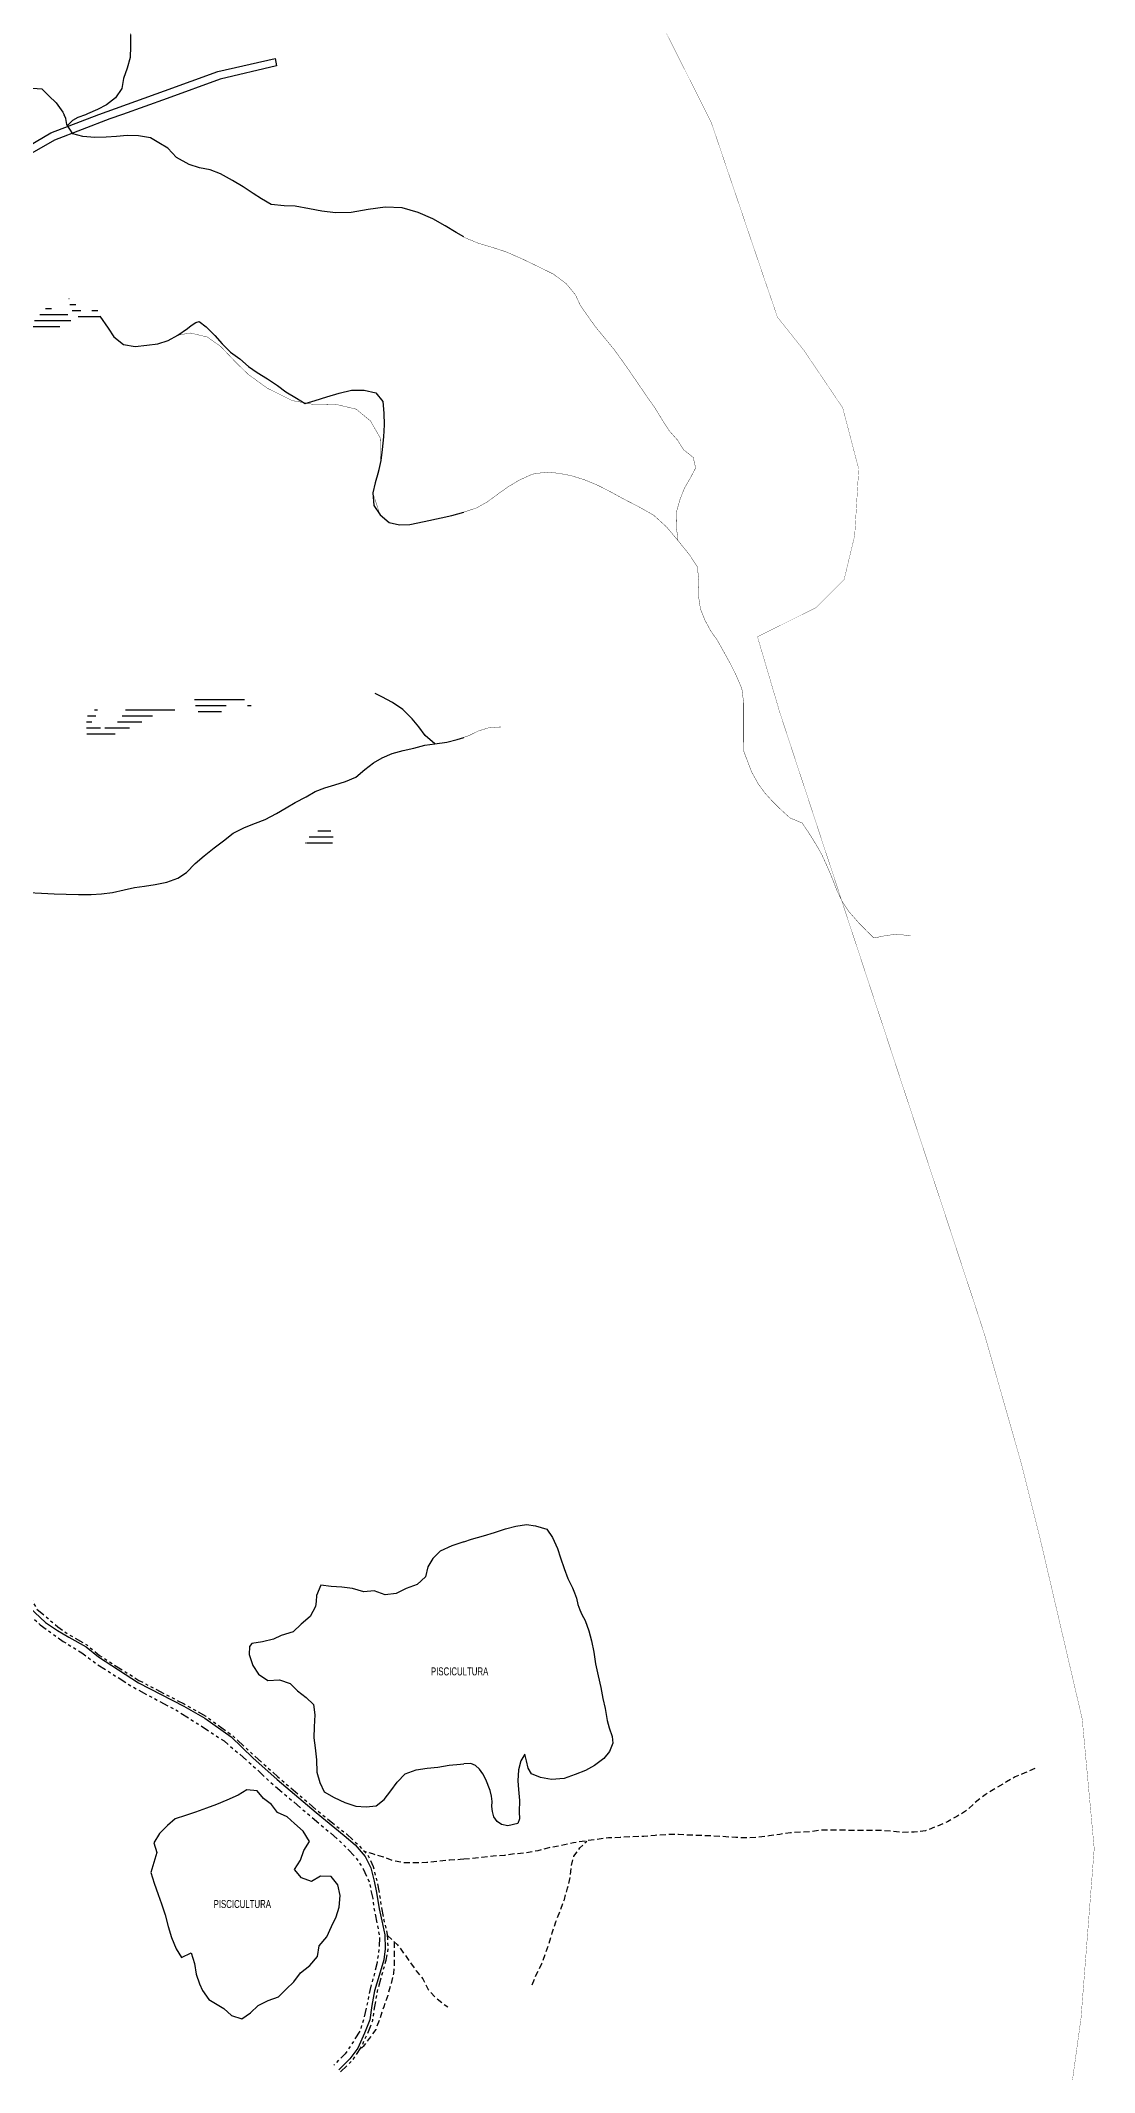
# Model space of a CAD drawing. Extents: x 211015 to 214226, y 4840231 to 4844926.
# Drawn here: x 213699 to 214226, y 4842880 to 4843896 of the extents above; entities that cross this region are included whole.
import ezdxf

# ---------------------------------------------------------------- set-up
doc = ezdxf.new("R2010")
doc.units = 0
doc.header["$LTSCALE"] = 1.5
doc.header["$MEASUREMENT"] = 0
for name, pattern in [('TRACO_13', [8, 5, -1, 1, -1]), ('TRACO_15', [3, 2, -1]), ('TRACO_25', [8, 3, -1, 1, -1, 1, -1])]:
    doc.linetypes.add(name, pattern=pattern)
for name, color, linetype in [('HD-AREA-SUJ-INUND', 170, 'CONTINUOUS'), ('HD-CURSO-INTER', 170, 'CONTINUOUS'), ('HD-TANQUE-PC', 170, 'CONTINUOUS'), ('LM-LIMITE-MUNICIPAL', 7, 'CONTINUOUS'), ('SV-CAMINHO-TRILHA', 20, 'CONTINUOUS'), ('SV-EIXO-ROD-ESTR', 7, 'CONTINUOUS'), ('SV-EST-M-N-PAV', 20, 'CONTINUOUS')]:
    doc.layers.add(name, color=color, linetype=linetype)
doc.styles.add('ARIAL', font='ARIAL.TTF')
doc.linetypes.add('Limite', pattern='A,20,-3,[130,ltypeshp.shx,S=6.35,R=0,X=0,Y=0],-3,20', length=46)

# ---------------------------------------------------------------- blocks, each defined once
blk = doc.blocks.new('*X10')
at = {"layer": 'HD-AREA-SUJ-INUND', "color": 0}
for p, q in [((213722.153733, 4843555.341678), (213724.877312, 4843555.341706)), ((213722.167422, 4843552.341645), (213729.144639, 4843552.341715)), ((213722.69043, 4843558.341717), (213726.802878, 4843558.341758)), ((213726.215234, 4843561.341785), (213727.695705, 4843561.3418)), ((213731.392244, 4843552.341738), (213743.57787, 4843552.34186)), ((213737.695548, 4843555.341834), (213749.814718, 4843555.341955)), ((213740.048087, 4843558.34189), (213755.089172, 4843558.342041)), ((213741.635774, 4843561.341939), (213766.379864, 4843561.342187)), ((213722.37043, 4843549.341614), (213736.499565, 4843549.341756))]:
    blk.add_line(p, q, dxfattribs=at)
blk = doc.blocks.new('*X12')
at = {"layer": 'HD-AREA-SUJ-INUND', "color": 0}
for p, q in [((213776.223957, 4843566.607822), (213801.067313, 4843566.60807)), ((213776.711327, 4843563.607794), (213791.95752, 4843563.607946)), ((213802.576028, 4843563.608052), (213804.385087, 4843563.60807)), ((213777.927258, 4843560.607773), (213789.702255, 4843560.607891))]:
    blk.add_line(p, q, dxfattribs=at)
blk = doc.blocks.new('*X15')
at = {"layer": 'HD-AREA-SUJ-INUND', "color": 0}
for p, q in [((213696.199728, 4843756.014812), (213714.335422, 4843756.014993)), ((213698.826979, 4843759.014871), (213712.808376, 4843759.015011)), ((213701.719278, 4843762.014933), (213704.601615, 4843762.014962)), ((213693.713559, 4843753.014754), (213708.82235, 4843753.014905))]:
    blk.add_line(p, q, dxfattribs=at)
blk = doc.blocks.new('*X14')
at = {"layer": 'HD-AREA-SUJ-INUND', "color": 0}
for p, q in [((213713.292015, 4843767.067814), (213713.546673, 4843767.067816)), ((213713.816747, 4843764.067786), (213716.819135, 4843764.067816)), ((213715.021982, 4843761.067765), (213719.327189, 4843761.067808)), ((213718.043761, 4843758.067762), (213718.265777, 4843758.067764)), ((213718.346758, 4843758.067765), (213728.745761, 4843758.067869)), ((213724.76382, 4843761.067862), (213727.859645, 4843761.067893))]:
    blk.add_line(p, q, dxfattribs=at)
blk = doc.blocks.new('*X13')
at = {"layer": 'HD-AREA-SUJ-INUND', "color": 0}
for p, q in [((213837.793617, 4843500.814169), (213844.292341, 4843500.814234)), ((213831.679295, 4843494.814042), (213832.094002, 4843494.814046)), ((213832.517063, 4843494.81405), (213845.049235, 4843494.814175)), ((213833.44797, 4843497.814092), (213845.477233, 4843497.814213))]:
    blk.add_line(p, q, dxfattribs=at)
blk = doc.blocks.new('*X98')
at = {"layer": 'HD-AREA-SUJ-INUND', "const_width": 0.13}
for points in [[(213726.214933, 4843561.341653), (213727.695666, 4843561.341668)], [(213741.635704, 4843561.341807), (213761.635704, 4843561.343617)], [(213761.635704, 4843561.343617), (213766.379597, 4843561.342055)]]:
    blk.add_lwpolyline(points, dxfattribs=at)

msp = doc.modelspace()

# ---------------------------------------------------------------- linework, layer by layer
at = {"layer": 'HD-CURSO-INTER', "linetype": 'TRACO_13', "const_width": 0.18, "flags": 128}
for points in [[(213704.1, 4844073.3), (213704.3, 4844067.5), (213704.4, 4844062.4), (213704.8, 4844056.6), (213711.7, 4844050.8), (213713.2, 4844046.2), (213715.1, 4844042), (213717.4, 4844038.6), (213719.7, 4844031.3), (213719.7, 4844026.4), (213720.1, 4844017.9), (213720.5, 4844012.6), (213719.3, 4844004.5), (213719.9, 4843999.1), (213720.1, 4843993.4), (213722.5, 4843990.3), (213724.6, 4843984.9), (213727.3, 4843980.3), (213731, 4843976.2), (213734.7, 4843972.6), (213738.3, 4843968.6), (213742.6, 4843965.8), (213747, 4843963.3), (213749.7, 4843958.9), (213750.7, 4843954), (213750.1, 4843948.1), (213748.4, 4843942.7), (213746.5, 4843937.2), (213744.7, 4843931.5), (213744.2, 4843925.4), (213744.1, 4843919.9), (213744.2, 4843914.5), (213744.7, 4843909.1), (213744.3, 4843904.1), (213744.1, 4843899), (213744.1, 4843893), (213744, 4843887.5), (213742.5, 4843882.2), (213740.7, 4843877), (213739.8, 4843872.1), (213736.7, 4843867.3), (213732.2, 4843863.8), (213727.7, 4843861.6), (213722.7, 4843859.3), (213721.7, 4843858.9)], [(213491.2, 4843914.7), (213495, 4843919), (213498.5, 4843922.6), (213502.8, 4843925.2), (213508.4, 4843928.1), (213512.6, 4843930), (213517.6, 4843932.7), (213522.2, 4843937.1), (213526.9, 4843939.6), (213532.1, 4843943), (213536.5, 4843946.5), (213542, 4843948), (213547.8, 4843949.3), (213551.8, 4843948.9), (213556.8, 4843947.8), (213562.4, 4843947.8), (213567.9, 4843948.5), (213573.7, 4843948.6), (213579.4, 4843949.1), (213584.6, 4843949.3), (213589.9, 4843949.2), (213594.9, 4843947.1), (213599.1, 4843943.2), (213602.4, 4843939.3), (213605.9, 4843935.5), (213609.2, 4843931.5), (213612, 4843926.8), (213615.3, 4843920.9), (213618.3, 4843915.8), (213623.1, 4843913), (213627.2, 4843911.8), (213630.1, 4843908.9), (213632.6, 4843905.7), (213635.2, 4843901.9), (213636.6, 4843897.6), (213637.5, 4843893.1), (213638.3, 4843889.2), (213639.6, 4843883.7), (213642.5, 4843881.2), (213645.9, 4843878.4), (213650, 4843875.9), (213654, 4843874.9), (213658.9, 4843874.3), (213664.7, 4843874), (213671.5, 4843873.8), (213699.9, 4843871.9), (213703.4, 4843868.3), (213707, 4843864.8), (213710.4, 4843860.2), (213711, 4843858.8)], [(213910.7, 4843797.8), (213906.9, 4843800), (213901.5, 4843803.4), (213895.3, 4843806.9), (213888, 4843810.1), (213879.9, 4843812.3), (213871.4, 4843812.7), (213863, 4843811.5), (213854.5, 4843810.1), (213846.6, 4843809.8), (213839.8, 4843810.7), (213833.6, 4843811.9), (213826.5, 4843813.2), (213821, 4843813.3), (213814.5, 4843814), (213809.7, 4843816.8), (213805.5, 4843819.5), (213800.5, 4843822.8), (213795.1, 4843826.1), (213789.2, 4843829.3), (213784, 4843831.4), (213778.6, 4843832.3), (213773.4, 4843834.1), (213767.2, 4843837.5), (213762.9, 4843842.2), (213758.4, 4843844.9), (213754.2, 4843847.3), (213748.2, 4843848.4), (213742.5, 4843848.5), (213737.1, 4843848.1), (213732, 4843847.7), (213726.3, 4843847.6), (213720.4, 4843848.1), (213715.3, 4843849.4), (213712.4, 4843854.1), (213711.8, 4843857), (213711, 4843858.8)], [(213721.7, 4843858.9), (213717.9, 4843857.6), (213715.2, 4843856), (213712.6, 4843853.5)], [(214017.8, 4843646), (214017, 4843652.5), (214016.9, 4843659.9), (214018.8, 4843666.6), (214021.1, 4843672.4), (214023.9, 4843677.2), (214026.6, 4843682.3), (214025.4, 4843687.6), (214020.6, 4843691.4), (214017.5, 4843696.3), (214013.4, 4843700.9), (214010, 4843706.2), (214006.1, 4843712.6), (214001.6, 4843718.9), (213996.7, 4843726.2), (213991.5, 4843733.7), (213985.9, 4843741.5), (213980.7, 4843747.8), (213976.6, 4843752.8), (213972.3, 4843758.8), (213968.9, 4843763.8), (213966.5, 4843768.9), (213961.9, 4843774.5), (213955.4, 4843779.3), (213948.1, 4843782.9), (213939.8, 4843786.9), (213931.5, 4843790.5), (213924, 4843792.9), (213918, 4843794.7), (213911.6, 4843797.3), (213910.7, 4843797.8)], [(213728.8, 4843758.2), (213733, 4843752.2), (213735.9, 4843747.8), (213740.6, 4843744.1), (213746.5, 4843743.1), (213752.3, 4843743.7), (213757.8, 4843744.4), (213763, 4843746.1), (213767.8, 4843748.7), (213774.1, 4843749.8), (213782.5, 4843747.8), (213789.2, 4843743.1), (213796.9, 4843735), (213803, 4843729.1), (213812.5, 4843722.2), (213825, 4843716), (213836, 4843714), (213846.5, 4843714.2), (213857, 4843711.7), (213864.1, 4843705.8), (213869, 4843697.3), (213869.2, 4843686), (213866.4, 4843674.9), (213865.3, 4843669.8), (213868.9, 4843658.8), (213873.4, 4843655), (213878.6, 4843653.9), (213883.8, 4843654), (213890.9, 4843655.5), (213899.4, 4843657.3), (213904.8, 4843658.6), (213910.7, 4843660.2)], [(213910.7, 4843660.2), (213910.9, 4843660.3), (213917, 4843662.3), (213922.4, 4843665.3), (213927.7, 4843669.2), (213933.2, 4843673.1), (213938.8, 4843676.4), (213945, 4843679.2), (213951.6, 4843680.2), (213957.9, 4843679.7), (213964.3, 4843678.5), (213971.1, 4843676.4), (213978, 4843673.5), (213984.6, 4843670.1), (213991.2, 4843666.5), (213998.2, 4843662.9), (214005.6, 4843658.7), (214012.1, 4843652.8), (214017.8, 4843646), (214023.6, 4843638.8), (214027.5, 4843632.8), (214028.2, 4843625.7), (214028, 4843618.5), (214029, 4843611.8), (214031.2, 4843606.3), (214034.1, 4843600.9), (214037.4, 4843596.2), (214040.6, 4843590.5), (214043.8, 4843584.7), (214046.7, 4843579), (214049.7, 4843571.9), (214050.6, 4843564.9), (214050.6, 4843558.2), (214050.6, 4843551.1), (214050.6, 4843545.7), (214050.7, 4843540.6), (214052.8, 4843535), (214054.6, 4843530.3), (214057.9, 4843524.3), (214061.2, 4843519.8), (214065.1, 4843515.5), (214069.5, 4843511.2), (214073.8, 4843507.3), (214079.8, 4843504.8), (214082.7, 4843500.6), (214086.7, 4843494.2), (214089.6, 4843489.1), (214092.4, 4843483), (214095, 4843476.8), (214097.2, 4843471.1), (214099.9, 4843465.5), (214103.3, 4843460.4), (214108, 4843455), (214112.1, 4843450.8), (214115.7, 4843447.3), (214122.1, 4843448.6), (214127.7, 4843449.2), (214134.1, 4843448.3)]]:
    msp.add_lwpolyline(points, dxfattribs=at)
at = {"layer": 'HD-CURSO-INTER', "flags": 128}
for points in [[(213636.6, 4843897.6), (213637.5, 4843893.1), (213638.3, 4843889.2), (213639.6, 4843883.7), (213642.5, 4843881.2), (213645.9, 4843878.4), (213650, 4843875.9), (213654, 4843874.9), (213658.9, 4843874.3), (213664.7, 4843874), (213671.5, 4843873.8), (213699.9, 4843871.9), (213703.4, 4843868.3), (213707, 4843864.8), (213710.4, 4843860.2), (213711, 4843858.8)], [(213744.1, 4843899), (213744.1, 4843893), (213744, 4843887.5), (213742.5, 4843882.2), (213740.7, 4843877), (213739.8, 4843872.1), (213736.7, 4843867.3), (213732.2, 4843863.8), (213727.7, 4843861.6), (213722.7, 4843859.3), (213721.7, 4843858.9)], [(213910.7, 4843797.8), (213906.9, 4843800), (213901.5, 4843803.4), (213895.3, 4843806.9), (213888, 4843810.1), (213879.9, 4843812.3), (213871.4, 4843812.7), (213863, 4843811.5), (213854.5, 4843810.1), (213846.6, 4843809.8), (213839.8, 4843810.7), (213833.6, 4843811.9), (213826.5, 4843813.2), (213821, 4843813.3), (213814.5, 4843814), (213809.7, 4843816.8), (213805.5, 4843819.5), (213800.5, 4843822.8), (213795.1, 4843826.1), (213789.2, 4843829.3), (213784, 4843831.4), (213778.6, 4843832.3), (213773.4, 4843834.1), (213767.2, 4843837.5), (213762.9, 4843842.2), (213758.4, 4843844.9), (213754.2, 4843847.3), (213748.2, 4843848.4), (213742.5, 4843848.5), (213737.1, 4843848.1), (213732, 4843847.7), (213726.3, 4843847.6), (213720.4, 4843848.1), (213715.3, 4843849.4), (213712.4, 4843854.1), (213711.8, 4843857), (213711, 4843858.8)], [(213721.7, 4843858.9), (213717.9, 4843857.6), (213715.2, 4843856), (213712.6, 4843853.5)], [(213728.8, 4843758.2), (213733, 4843752.2), (213735.9, 4843747.8), (213740.6, 4843744.1), (213746.5, 4843743.1), (213752.3, 4843743.7), (213757.8, 4843744.4), (213763, 4843746.1), (213767.8, 4843748.7), (213772.6, 4843752.1), (213774.4, 4843753.5), (213776.8, 4843755), (213778.5, 4843755.5), (213782, 4843752.9), (213786.3, 4843748.5), (213789.9, 4843744.4), (213794.1, 4843740.2), (213798.8, 4843736.8), (213803.2, 4843733), (213807.4, 4843730), (213812.7, 4843726.8), (213817.7, 4843723.5), (213821.8, 4843720.3), (213827.1, 4843717.2), (213831.5, 4843714.6), (213836.5, 4843716), (213842.2, 4843717.9), (213848.4, 4843719.7), (213854.6, 4843721.2), (213860.9, 4843721.2), (213866.8, 4843719.9), (213870.3, 4843715.6), (213870.8, 4843709.7), (213870.9, 4843703.8), (213870.6, 4843697.8), (213870, 4843691.6), (213869.2, 4843686), (213868, 4843680.1), (213866.4, 4843674.9), (213865.3, 4843669.8), (213865.8, 4843663.5), (213868.9, 4843658.8), (213873.4, 4843655), (213878.6, 4843653.9), (213883.8, 4843654), (213890.9, 4843655.5), (213899.4, 4843657.3), (213904.8, 4843658.6), (213910.7, 4843660.2)]]:
    msp.add_lwpolyline(points, dxfattribs=at)
at = {"layer": 'HD-TANQUE-PC', "linetype": 'Continuous', "flags": 128}
for points in [[(213910.7, 4843145.3), (213909.2, 4843144.8), (213904.7, 4843143.3), (213898.9, 4843140.7), (213895.2, 4843137.1), (213892.7, 4843132.8), (213891.6, 4843127.8), (213887.5, 4843124), (213881.9, 4843122), (213877, 4843119.5), (213871.5, 4843118.9), (213866, 4843120.9), (213860.8, 4843120.3), (213855.1, 4843122.1), (213849.7, 4843122.7), (213844.4, 4843123), (213839.3, 4843123.7), (213837.1, 4843118.6), (213836.9, 4843115.6), (213836.7, 4843113), (213833.9, 4843108.1), (213829.5, 4843104.2), (213825.4, 4843100.3), (213819.4, 4843098.6), (213815.7, 4843096.7), (213810.1, 4843095.3), (213804.8, 4843094.5), (213803.6, 4843093.1), (213803.5, 4843089), (213805.3, 4843083.5), (213808.2, 4843079.2), (213812.8, 4843076.1), (213818.7, 4843076.4), (213823.9, 4843074.6), (213827.7, 4843070.9), (213832, 4843067.5), (213835.7, 4843064), (213836.3, 4843058.9), (213836, 4843052.8), (213835.8, 4843047.3), (213836.4, 4843042.3), (213837.1, 4843036.4), (213837.3, 4843030.2), (213838.8, 4843025), (213841, 4843020.4), (213846, 4843017.5), (213851.3, 4843015), (213856.8, 4843013.2), (213861.9, 4843012.8), (213866.9, 4843013.4), (213871, 4843016.6), (213874.3, 4843020.8), (213877.4, 4843025.2), (213881.5, 4843029.4), (213886.9, 4843031.3), (213892.4, 4843032.2), (213897.8, 4843032.7), (213903.5, 4843033.7), (213909.1, 4843034.2), (213910.7, 4843034.3)], [(213910.7, 4843145.3), (213914.6, 4843146.7), (213920.5, 4843148.3), (213926.1, 4843150.1), (213931.6, 4843151.8), (213936.8, 4843153.2), (213942, 4843154), (213946.6, 4843153.4), (213952.2, 4843151.7), (213955.1, 4843147.5), (213957.5, 4843142.1), (213959.1, 4843137.4), (213960.9, 4843132.1), (213962.8, 4843127), (213965, 4843122.4), (213966.1, 4843119.9), (213967.1, 4843117.2), (213967.8, 4843114.1), (213968.7, 4843111.4), (213969.8, 4843109), (213971.4, 4843106.1), (213973.3, 4843100.9), (213974.5, 4843095.9), (213975.7, 4843090.2), (213976.6, 4843084.3), (213977.9, 4843078.3), (213979.2, 4843072.5), (213980.3, 4843067), (213981.4, 4843062), (213982.4, 4843056), (213983.4, 4843052.3), (213984.9, 4843048.1), (213985.3, 4843044.7), (213983.6, 4843040.6), (213980.7, 4843037), (213976, 4843033.6), (213971.6, 4843031.1), (213966.4, 4843029.1), (213960.9, 4843027.1), (213954.6, 4843026.6), (213949.1, 4843027.6), (213944.6, 4843029.4), (213942.9, 4843032.2), (213942.1, 4843035.8), (213941.3, 4843039.2), (213939.3, 4843035.8), (213938.1, 4843031.4), (213937.7, 4843025.9), (213938.1, 4843021.6), (213938.6, 4843016.1), (213938.4, 4843010.4), (213938.6, 4843006.9), (213937.8, 4843004.6), (213932.8, 4843003.4), (213929.6, 4843004), (213927.4, 4843005.6), (213925.8, 4843007.8), (213925, 4843010.6), (213924.8, 4843013.1), (213924.9, 4843015.6), (213924.5, 4843018.2), (213923.9, 4843021), (213921.8, 4843026.6), (213920.2, 4843029.4), (213918.6, 4843031.7), (213916.5, 4843033.5), (213914.2, 4843034.6), (213910.7, 4843034.3)]]:
    msp.add_lwpolyline(points, dxfattribs=at)
msp.add_lwpolyline([(213783.3, 4842916.6), (213786.6, 4842914.6), (213790.8, 4842912), (213794.7, 4842908.6), (213799.8, 4842906.8), (213804.1, 4842909.8), (213808, 4842913.5), (213812.9, 4842916), (213818.2, 4842917.8), (213821.9, 4842921.7), (213825.8, 4842925.3), (213829.1, 4842929.8), (213833.8, 4842933.6), (213837.7, 4842938), (213838.5, 4842943.4), (213842.2, 4842947.9), (213844.6, 4842953), (213846.9, 4842957.9), (213848.5, 4842962.7), (213848.9, 4842968.5), (213847.8, 4842973.8), (213844.5, 4842978), (213839.1, 4842978.2), (213834.6, 4842975.6), (213829.6, 4842977.3), (213826.2, 4842981.5), (213829.2, 4842986.2), (213830.8, 4842991), (213833.7, 4842995.5), (213830.4, 4843000.7), (213826.2, 4843004.5), (213822.5, 4843007.9), (213817.7, 4843010.1), (213814.7, 4843014.1), (213810.6, 4843017.1), (213807.4, 4843020.9), (213802.3, 4843021.3), (213797.9, 4843018.7), (213792.3, 4843016.2), (213787.2, 4843014), (213782.1, 4843012.2), (213776.6, 4843010.2), (213771.7, 4843008.5), (213766.5, 4843006.9), (213762.6, 4843003.5), (213758.6, 4842999.6), (213755.9, 4842994.9), (213757.3, 4842990.1), (213755.8, 4842985.1), (213754.3, 4842980), (213756, 4842974.7), (213758, 4842969.1), (213759.7, 4842964.4), (213761.5, 4842958.9), (213763, 4842953), (213764.6, 4842947.5), (213766.9, 4842941.8), (213769.6, 4842937.6), (213774.5, 4842939.8), (213776.2, 4842934.5), (213776.9, 4842929.2), (213778.6, 4842924.4), (213780.2, 4842921.1)], close=True, dxfattribs=at)
at = {"layer": 'LM-LIMITE-MUNICIPAL', "linetype": 'Limite', "ltscale": 0.1, "const_width": 0.13, "flags": 128}
msp.add_lwpolyline([(213872.7, 4844773.1), (213783.8, 4844716.6), (213768.8, 4844706.6), (213678.4, 4844650.8), (213640.7, 4844627.2), (213550.9, 4844570.6), (213789.3, 4844724.2), (213872.7, 4844773.1), (213897.8, 4844788.7), (213909.4, 4844796.4), (213910.7, 4844797.3), (213926, 4844806.8), (213939.6, 4844815), (213973.1, 4844836.4), (213992.8, 4844849), (214025.7, 4844870.1), (214036.5, 4844864.2), (214038.1, 4844843.8), (214045.1, 4844776), (214050.2, 4844738.2), (214052.8, 4844703.5), (214056.9, 4844671.9), (214060.3, 4844651.7), (214064.3, 4844607.6), (214069.5, 4844560.9), (214074.7, 4844504.5), (214079.2, 4844468.9), (214089.5, 4844410.6), (213980.8, 4844359.3), (213962.3, 4844280.5), (213954.4, 4844179.3), (213960.3, 4844064.7), (213990.1, 4843943.1), (214030.8, 4843862.3), (214034.4, 4843855.1), (214060.2, 4843779), (214067.5, 4843757.7), (214080.8, 4843741), (214100.1, 4843712.4), (214108.1, 4843681.8), (214106.1, 4843648.5), (214100.8, 4843626.5), (214086.8, 4843612.5), (214057.5, 4843597.9), (214068.8, 4843559.6), (214136.9, 4843352.6), (214165.5, 4843265.9), (214171, 4843249), (214189.4, 4843184.4), (214198.9, 4843146.4), (214219.8, 4843056.8), (214225.8, 4842992), (214219.2, 4842907.2), (214207.3, 4842820.8), (214188.9, 4842717.2), (214170.6, 4842661.6), (214144.2, 4842622.8), (214109.7, 4842590.9), (214054.3, 4842552.2), (213998, 4842512.9), (213962.8, 4842483.6), (213987.6, 4842421.2), (214002.9, 4842384.4), (213990.1, 4842385.1), (213957.9, 4842386.8), (213941.1, 4842380.7), (213929.2, 4842371), (213926.7, 4842356.6), (213930.8, 4842341.4), (213934.9, 4842330.4), (213937, 4842316), (213949.7, 4842306.5), (213961.2, 4842295.8), (213966.6, 4842280.6), (213967.8, 4842260.5), (213964.9, 4842243.2), (213957.1, 4842233.2), (213948.9, 4842226.6), (213937.8, 4842220.8), (213927.9, 4842219.2), (213922.2, 4842215.1), (213910.3, 4842200.8), (213882.1, 4842162.6), (213867.7, 4842149.6), (213855, 4842133.9), (213844.7, 4842123.7), (213830.8, 4842115.5), (213816.8, 4842112.6), (213808.2, 4842115), (213803.2, 4842121.2), (213802.4, 4842130.7), (213804.9, 4842146.7), (213807.7, 4842157.4), (213801.2, 4842163.5), (213794.8, 4842172.7), (213786.2, 4842180.6), (213773.4, 4842180.6), (213765.3, 4842177.5), (213756.2, 4842172), (213747.1, 4842164.6), (213737.5, 4842160.7), (213721.9, 4842151.5), (213714.1, 4842145.5), (213701.5, 4842132.3), (213689.2, 4842120.8), (213682.6, 4842119.6), (213668, 4842119.1), (213663.3, 4842119), (213656.8, 4842119), (213639.1, 4842119.6), (213623.9, 4842128.2), (213605, 4842140.9), (213587.3, 4842142.2), (213571.3, 4842139.7), (213553.6, 4842129.4), (213537.6, 4842117.5), (213522.8, 4842094.1), (213520.3, 4842080.1), (213522.8, 4842062.9), (213530.6, 4842049.3), (213545.2, 4842030.6), (213552.2, 4842008), (213553.3, 4841996.8), (213550.7, 4841978.7), (213544.8, 4841958.3), (213542.2, 4841949.1), (213536.1, 4841928.7), (213523.8, 4841898.1), (213514.8, 4841884.1), (213502.9, 4841878), (213484.5, 4841877.4), (213467.1, 4841877.1), (213437.9, 4841878), (213401, 4841866.9), (213371.2, 4841844.5), (213359.5, 4841835.9), (213350.2, 4841828), (213333, 4841805.8), (213318.6, 4841779.6), (213299.7, 4841755.7), (213286.7, 4841729.9), (213275, 4841703.5), (213264.1, 4841676.7), (213258.3, 4841662.6), (213255.8, 4841656.5), (213246.3, 4841632.7), (213238.4, 4841606.9), (213232.2, 4841581.2), (213226.3, 4841566.7), (213222.1, 4841556.6), (213216, 4841550), (213209.3, 4841537.6), (213206.9, 4841528.2), (213207.9, 4841517.7), (213205.2, 4841508.5), (213206.2, 4841498.2), (213205.2, 4841481.2), (213205.7, 4841468.7), (213206, 4841452.5), (213206.4, 4841433.2), (213207.2, 4841426), (213209.6, 4841417.5), (213210.1, 4841410.2), (213209.6, 4841401.9), (213208.9, 4841389.3), (213207.4, 4841380.2), (213204, 4841370), (213202.8, 4841357.4), (213201.6, 4841348), (213198.2, 4841339.5), (213194.8, 4841333), (213193.1, 4841326.9), (213192.3, 4841319.4), (213187.2, 4841308.9), (213184.1, 4841299.8), (213177.5, 4841278.7), (213174.1, 4841267.7), (213168.8, 4841251), (213163, 4841236.5), (213153.7, 4841217.1), (213149.6, 4841208.8), (213141.4, 4841193.1), (213130, 4841175.2), (213119.1, 4841154.5), (213108.7, 4841138.6), (213095.1, 4841117), (213089.3, 4841105.9), (213086.1, 4841096.9), (213081.5, 4841087.2), (213071.8, 4841070.9), (213058.4, 4841049.1), (213051.6, 4841036.5), (213046.9, 4841026.5), (213042.4, 4841016.5), (213037.7, 4841008.4), (213029.6, 4840997.3), (213021.1, 4840987.4), (213016.2, 4840980), (213011.7, 4840968.5), (213004.6, 4840952.4), (213002.1, 4840934.2), (213001.1, 4840918.2), (212997.1, 4840902.7), (212991.6, 4840889.4), (212987.7, 4840882.6), (212985.8, 4840877.3), (212985, 4840866.3), (212983.7, 4840853.4), (212980.6, 4840836.9), (212977.4, 4840821), (212973.7, 4840800), (212970.6, 4840782.9), (212969, 4840765.5), (212970.1, 4840755.2), (212969.3, 4840747.6), (212967.2, 4840739.2), (212964.3, 4840728.2), (212965.3, 4840711.6), (212965.6, 4840694.6), (212966.9, 4840676.8), (212964.6, 4840659.8), (212964.3, 4840647.4), (212965.3, 4840635.3), (212966.9, 4840622.2), (212967.4, 4840608.2), (212967.7, 4840597.9), (212969.8, 4840588.5), (212972.2, 4840578.5), (212971.9, 4840566.7), (212971.9, 4840550.8), (212971.9, 4840539), (212969.8, 4840528.7), (212968.2, 4840523.5), (212967.2, 4840518), (212969.3, 4840511.4), (212973.5, 4840505.1), (212975.3, 4840498), (212974.3, 4840486.3), (212971.6, 4840463.7), (212968.2, 4840447.2), (212963.8, 4840426.5), (212960.6, 4840409.9), (212954.1, 4840386.4), (212947.8, 4840370.7), (212939.1, 4840359.4), (212928.1, 4840345.7), (212915.2, 4840333), (212901.3, 4840321.9), (212883.9, 4840310.4), (212870.6, 4840305.7), (212848.9, 4840298), (212832.9, 4840294.6), (212813.2, 4840291), (212794, 4840285.2), (212782.2, 4840282.3), (212765.4, 4840277.8), (212751.2, 4840274.7), (212730.5, 4840271.9), (212713.1, 4840271.3), (212693.9, 4840271.3), (212673.8, 4840270.6), (212658.5, 4840268.6), (212639.5, 4840265.9), (212619.9, 4840264), (212602.1, 4840259.1), (212611.6, 4840295.8), (212617.3, 4840324.6), (212618.5, 4840358.5), (212617.9, 4840387.4), (212612.3, 4840416.9), (212603.5, 4840450.7), (212592.2, 4840484), (212575.9, 4840509.7), (212565.8, 4840531), (212554.5, 4840560.9), (212545.1, 4840592.8), (212534.5, 4840612.9), (212508.7, 4840640.5), (212476.7, 4840665.6), (212445.4, 4840686.3), (212404.3, 4840707.4), (212365.4, 4840719.9), (212335.3, 4840725.6), (212300.7, 4840733.1), (212246.2, 4840751.9), (212193.5, 4840772), (212160.5, 4840786.7), (212131, 4840794.3), (212110.3, 4840804.3), (212089.6, 4840819.4), (212070.2, 4840843.2), (212060, 4840859.6), (212042.5, 4840867.7), (212030.2, 4840872), (212010.3, 4840875), (212000, 4840873.5), (211978.5, 4840871.6), (211966, 4840873.2), (211952.8, 4840878.7), (211941.5, 4840882.7), (211925.3, 4840884.5), (211908.4, 4840887.6), (211892.2, 4840887.9), (211876.4, 4840891.8), (211867.1, 4841049.1), (211808.4, 4842070.7), (211592.2, 4841846), (211512.5, 4841765.1), (211014.7, 4842083.1), (211017.4, 4842085.6), (211024.1, 4842088.8), (211069.3, 4842113.2), (211104.8, 4842131.6), (211135.2, 4842148.2), (211150.4, 4842156), (211169.8, 4842167.6), (211206.7, 4842186.9), (211233, 4842201), (211263.5, 4842217), (211275.8, 4842223.9), (211298.1, 4842237.8), (211306.1, 4842242), (211324.6, 4842252.4), (211343.2, 4842261.1), (211367.7, 4842271.7), (211376.9, 4842273.9), (211389, 4842273.7), (211472.5, 4842271), (211402.6, 4842338.2), (211348, 4842408.9), (211275.5, 4842449.1), (211270.5, 4842464), (211267.6, 4842476.5), (211265.2, 4842486.8), (211260, 4842507.6), (211235.7, 4842647.4), (211230.7, 4842665.1), (211227.6, 4842681.6), (211222, 4842708.6), (211219.4, 4842725.5), (211218.6, 4842731.1), (211213.1, 4842746.5), (211207.2, 4842765.5), (211200.2, 4842795.2), (211199.3, 4842810.9), (211200.2, 4842822.5), (211203.8, 4842839.5), (211204.9, 4842850.7), (211206.1, 4842873.1), (211207.8, 4842907.1), (211210.6, 4842937.2), (211217.2, 4842975.8), (211220.5, 4842998.6), (211224.6, 4843015.2), (211228.3, 4843029.4), (211230, 4843040), (211231.2, 4843062.1), (211233.8, 4843077.1), (211236.9, 4843092.6), (211238.4, 4843098.7), (211241.4, 4843106.1), (211244.4, 4843112.8), (211247.5, 4843129.8), (211252, 4843159.5), (211254.8, 4843177.8), (211265, 4843242.4), (211269.3, 4843259.9), (211275.9, 4843303.7), (211283.8, 4843352.8), (211291.8, 4843398.1), (211295, 4843419.1), (211302.5, 4843463.4), (211306.7, 4843487.8), (211313.2, 4843527), (211321.6, 4843579.9), (211325.3, 4843603.2), (211327.4, 4843614.4), (211334.5, 4843650.4), (211344.8, 4843694.7), (211354, 4843729.8), (211360.9, 4843758.9), (211370.2, 4843783.7), (211377.9, 4843803.1), (211382.6, 4843801.7), (211386.9, 4843800.2), (211393.9, 4843798), (211402.8, 4843794.1), (211412.2, 4843788.4), (211419.8, 4843781.9), (211429.3, 4843771.7), (211437.8, 4843759.2), (211452, 4843740.9), (211467.3, 4843721.2), (211481.3, 4843705.9), (211495.3, 4843690.6), (211510.9, 4843673.8), (211533.2, 4843648.1), (211550.6, 4843631.3), (211561.1, 4843621.2), (211571.6, 4843610.6), (211586.8, 4843595.2), (211592.3, 4843589.7), (211600.2, 4843582), (211614, 4843568.2), (211624.6, 4843556.5), (211648.9, 4843533), (211667.9, 4843518.2), (211682.1, 4843506.8), (211690, 4843498.8), (211699.2, 4843488.5), (211707.6, 4843478.7), (211713.6, 4843472.4), (211717.8, 4843469), (211722.1, 4843464.9), (211726.5, 4843459.2), (211730, 4843453.1), (211731.8, 4843446.6), (211735.3, 4843438.8), (211740.3, 4843429.2), (211749, 4843416.9), (211754.3, 4843411), (211760.2, 4843406.1), (211770.5, 4843398.9), (211780.2, 4843392.6), (211789.7, 4843389.2), (211799.3, 4843386.9), (211813.9, 4843383.7), (211825, 4843382.1), (211834.7, 4843380.2), (211846.4, 4843377.2), (211859.3, 4843373.6), (211879.9, 4843367), (211900.9, 4843357.2), (211911.3, 4843354.5), (211918, 4843352.8), (211921.6, 4843349.5), (211925.5, 4843346.8), (211938.8, 4843342.4), (211948.7, 4843339.9), (211958, 4843339.2), (211962.5, 4843338.2), (211965.7, 4843337), (211974.8, 4843332.5), (211982.7, 4843328.1), (211991.2, 4843322.3), (211997.7, 4843318.7), (212005.6, 4843316.1), (212014.7, 4843315), (212022.9, 4843315.3), (212039.6, 4843314.5), (212055.1, 4843313.6), (212070.1, 4843311.6), (212080.5, 4843309.6), (212090.8, 4843307.6), (212103.9, 4843303.7), (212116.9, 4843300.7), (212132.8, 4843296.5), (212146.9, 4843291.4), (212161.9, 4843287.9), (212171.5, 4843285.4), (212185.8, 4843282.7), (212197.7, 4843279.5), (212205.9, 4843275.7), (212212.6, 4843270.5), (212217.3, 4843266.1), (212220.5, 4843260.4), (212223, 4843253.8), (212225.7, 4843245.4), (212227.1, 4843237.2), (212227.6, 4843229.7), (212229.4, 4843221.3), (212231.6, 4843214.2), (212233.8, 4843208.8), (212236.5, 4843202.9), (212237.5, 4843196.7), (212239, 4843188.8), (212240.5, 4843179.9), (212242.4, 4843171.3), (212244.4, 4843165.1), (212247.1, 4843158), (212251.6, 4843149.8), (212255, 4843144.7), (212257.5, 4843138.6), (212257.5, 4843132.7), (212256.5, 4843128), (212255, 4843121.6), (212253, 4843115.9), (212253, 4843108.8), (212253.3, 4843101.6), (212255, 4843096.2), (212256.7, 4843092.3), (212257.7, 4843086.9), (212259.4, 4843080.9), (212262.4, 4843073.7), (212263.9, 4843065.8), (212264.4, 4843057.6), (212265.4, 4843050.5), (212266.1, 4843043.8), (212265.4, 4843036.7), (212263.9, 4843027.2), (212260.7, 4843016.8), (212258, 4843007.2), (212255.7, 4842999.1), (212253.8, 4842990.9), (212251.8, 4842982.1), (212249.6, 4842972.7), (212248.1, 4842962.6), (212244.4, 4842952.2), (212242.2, 4842945.5), (212240.2, 4842938.8), (212241, 4842929.7), (212243.2, 4842924.3), (212245.6, 4842919.1), (212250.1, 4842912.4), (212253.8, 4842904.5), (212258.2, 4842895.9), (212263.4, 4842887.8), (212269.1, 4842881.2), (212276, 4842874.1), (212281.6, 4842867.9), (212288.5, 4842862), (212294.7, 4842856.8), (212299.6, 4842851.6), (212302.8, 4842847.5), (212307, 4842841.3), (212311, 4842836.9), (212316.9, 4842831.7), (212322.8, 4842827.7), (212329, 4842824.3), (212337.8, 4842820.8), (212349.4, 4842816.9), (212360.2, 4842814.5), (212369.3, 4842813.1), (212376.4, 4842811.3), (212380.4, 4842808.4), (212385.6, 4842803.2), (212389.2, 4842797), (212392.1, 4842792.7), (212394.4, 4842787.9), (212399.8, 4842786.2), (212408.9, 4842784.9), (212463.9, 4842777.3), (212499, 4842773.6), (212560.7, 4842763.9), (212635.2, 4842754.8), (212669.2, 4842750.7), (212691.1, 4842854.5), (212746.2, 4842847.2), (212746.1, 4843352.7), (212746, 4843792.9), (212751.5, 4843792.7), (212864.8, 4843792.7), (212866.5, 4843827.6), (212867.5, 4843848), (212868.4, 4843863.4), (212868.8, 4843885.6), (212869.4, 4843925.8), (212870.6, 4843964.7), (212871.1, 4843994.6), (212871.4, 4844008.4), (212872.5, 4844023.1), (212873.8, 4844043.1), (212875.3, 4844066), (212876.5, 4844086), (212878, 4844103.7), (212880.9, 4844120.4), (212885.7, 4844137.6), (212888, 4844142.1), (212893.8, 4844150.5), (212901.4, 4844159.1), (212911.7, 4844166.8), (212934, 4844181.3), (212973.8, 4844207.5), (213008.8, 4844229.8), (213550.9, 4844570.6), (213533.8, 4844559.9), (213514.4, 4844547.7), (213446.2, 4844504.6), (213361.1, 4844450.9), (213319.4, 4844424.3), (213284.3, 4844403), (213259.1, 4844386.8), (213232.5, 4844369.5), (213182.7, 4844337.7), (213165.2, 4844327), (213150.7, 4844316.8), (213125.5, 4844300.6), (213087.2, 4844276.5), (213068.4, 4844265), (213049.2, 4844253.8), (213023.5, 4844238.9)], close=True, dxfattribs=at)
at = {"layer": 'SV-CAMINHO-TRILHA', "flags": 128}
for points in [[(213896.3, 4843544.4), (213891.4, 4843548.6), (213888.2, 4843552.9), (213885, 4843556.9), (213880.3, 4843561.5), (213875.1, 4843565), (213869.7, 4843567.8), (213866.4, 4843569.6)], [(213693.2, 4843470), (213699.7, 4843469.7), (213706, 4843469.4), (213712, 4843469.2), (213718.2, 4843469.1), (213724.5, 4843469.1), (213729.7, 4843469.3), (213735.1, 4843470.1), (213741, 4843471.4), (213746.1, 4843472.6), (213751.1, 4843473.2), (213756.5, 4843474), (213762.4, 4843475.2), (213767.8, 4843477.2), (213772.2, 4843480.1), (213776.4, 4843484.5), (213781, 4843488.3), (213785.9, 4843492.4), (213790.7, 4843495.9), (213795.5, 4843499.7), (213801.1, 4843502.5), (213806.7, 4843504.7), (213811.5, 4843506.6), (213817.1, 4843509.5), (213822, 4843512.4), (213826.5, 4843515.1), (213831.9, 4843517.9), (213836.5, 4843520.6), (213841.2, 4843522.3), (213846.3, 4843523.9), (213851.6, 4843525.5), (213856.8, 4843527.7), (213861.3, 4843531.5), (213865.6, 4843534.8), (213870, 4843537.4), (213875, 4843539.5), (213880.4, 4843541.1), (213885.7, 4843542.2), (213891.2, 4843543.7), (213896.3, 4843544.4), (213902.3, 4843545.2), (213907.5, 4843546.5), (213910.7, 4843547.6)]]:
    msp.add_lwpolyline(points, dxfattribs=at)
at = {"layer": 'SV-CAMINHO-TRILHA', "linetype": 'TRACO_15', "const_width": 0.18, "flags": 128}
msp.add_lwpolyline([(213910.7, 4843547.6), (213913.1, 4843548.4), (213918, 4843550.8), (213923.2, 4843552.4), (213928.6, 4843552.8), (213929.2, 4843552.8)], dxfattribs=at)
at = {"layer": 'SV-CAMINHO-TRILHA', "linetype": 'TRACO_15', "flags": 128}
for points in [[(214196.2, 4843032.1), (214191.2, 4843029.9), (214186.3, 4843027.9), (214181.9, 4843025.3), (214176.7, 4843022.2), (214171.3, 4843018.9), (214166.3, 4843015.1), (214162, 4843011), (214157.2, 4843008.1), (214152.4, 4843005.4), (214146.7, 4843002.9), (214141.4, 4843000.9), (214135.8, 4843000.2), (214130.2, 4843000.1), (214124.1, 4843000.7), (214117.9, 4843001.1), (214111.3, 4843001), (214105.8, 4843001), (214100.2, 4843001.2), (214094.7, 4843001.2), (214089.5, 4843001.2), (214084.5, 4843000.5), (214079.2, 4843000.2), (214074, 4842999.9), (214068.7, 4842999.1), (214063.4, 4842998.3), (214057.6, 4842997.6), (214052.3, 4842997.4), (214046.7, 4842997.5), (214040.1, 4842998), (214034.5, 4842998.3), (214028.8, 4842998.5), (214023.7, 4842998.7), (214018, 4842999), (214012.5, 4842999), (214006.4, 4842998.6), (214000.7, 4842998.1), (213994.8, 4842997.9), (213988.9, 4842997.6), (213983.1, 4842997.3), (213977.1, 4842996.6), (213971.6, 4842995.8), (213965.6, 4842994.9), (213959.4, 4842993.5), (213953.3, 4842992.4), (213947.8, 4842990.9), (213941.4, 4842989.8), (213936, 4842989.3), (213931, 4842988.6), (213925.4, 4842988.2), (213919.8, 4842987.5), (213914.3, 4842987), (213910.7, 4842986.7)], [(213944.9, 4842923.9), (213947.3, 4842929.6), (213949.7, 4842934.5), (213951.6, 4842939.8), (213953.4, 4842944.5), (213954.9, 4842949.8), (213956.8, 4842955.4), (213958.9, 4842960.9), (213961, 4842966.6), (213962.6, 4842972.2), (213964, 4842977.7), (213964.5, 4842983.4), (213965.8, 4842988.2), (213968.7, 4842992.3), (213972.2, 4842995.7)], [(213910.7, 4842986.7), (213908.9, 4842986.5), (213903.7, 4842986.2), (213898.4, 4842985.6), (213892.2, 4842985), (213886.6, 4842984.8), (213881.5, 4842984.8), (213875.8, 4842985.8), (213870.1, 4842987.9), (213865.2, 4842989.3), (213861.2, 4842990.5)], [(213875.9, 4842945.4), (213876, 4842934.7), (213875.6, 4842929.6), (213874.2, 4842923.9), (213872.7, 4842918.6), (213870.7, 4842912.9), (213868.8, 4842907.1), (213866.7, 4842901.5), (213863.5, 4842897.1), (213860.4, 4842893), (213858.3, 4842891)], [(213872.6, 4842948.6), (213877.6, 4842943.8), (213880.8, 4842939.6), (213883.9, 4842935), (213887, 4842930.9), (213890.3, 4842926.8), (213893, 4842921.6), (213896.4, 4842917.7), (213900.8, 4842914.2), (213902.8, 4842912.8)]]:
    msp.add_lwpolyline(points, dxfattribs=at)
at = {"layer": 'SV-EIXO-ROD-ESTR', "flags": 128}
msp.add_lwpolyline([(213693.7, 4843112.5), (213701.6, 4843105), (213707.7, 4843101), (213713.4, 4843097.7), (213722, 4843092.8), (213728.2, 4843087.8), (213748.1, 4843074.8), (213770.8, 4843063.2), (213781.3, 4843057.2), (213794.4, 4843047.8), (213805.3, 4843037.4), (213817.4, 4843026.6), (213837, 4843010), (213851, 4842998.5), (213856.4, 4842993.8), (213861.4, 4842988.1), (213864.2, 4842982.4), (213866, 4842975.7), (213867.1, 4842970), (213868.4, 4842961.9), (213869.7, 4842955.9), (213871.3, 4842948.9), (213871.5, 4842941.8), (213870.7, 4842936.4), (213868.5, 4842928.6), (213866.1, 4842920.9), (213864.7, 4842913.5), (213863.7, 4842906.3), (213861.1, 4842899.7), (213857.7, 4842892.2), (213853.8, 4842886.8), (213848.2, 4842881.4)], dxfattribs=at)
at = {"layer": 'SV-EST-M-N-PAV', "flags": 128}
for points in [[(213682.3, 4843836.9), (213704.4, 4843849.8), (213728.4, 4843859), (213732.5, 4843860.5), (213761.2, 4843870.8), (213787.8, 4843880.5), (213816.4, 4843887.1)], [(213816.4, 4843887.1), (213817.2, 4843883.3), (213788.9, 4843876.7), (213762.5, 4843867.1), (213740.1, 4843859.1), (213733.8, 4843856.9), (213706.1, 4843846.2), (213684.7, 4843833.8)]]:
    msp.add_lwpolyline(points, dxfattribs=at)
at = {"layer": 'SV-EST-M-N-PAV', "linetype": 'TRACO_25', "flags": 128}
for points in [[(213625.7, 4843352.7), (213637.5, 4843315), (213651.7, 4843274.2), (213655, 4843263.6), (213660, 4843247.7), (213667.5, 4843221.7), (213668.6, 4843217.3), (213670.2, 4843208.7), (213678.7, 4843166.9), (213681.1, 4843159.7), (213683.6, 4843149.3), (213686.4, 4843139.6), (213688.9, 4843129.2), (213692.2, 4843120.7), (213697.4, 4843111.7), (213703, 4843107), (213707.9, 4843102.8), (213713.1, 4843099.2), (213722.3, 4843093.9), (213728.6, 4843088.6), (213748.4, 4843076.1), (213771, 4843064.3), (213781.8, 4843058.2), (213794.9, 4843048.7), (213806.2, 4843038.3), (213817.8, 4843027.9), (213837.7, 4843010.9), (213852.1, 4842999.3), (213857.3, 4842994.5), (213861.2, 4842990.5)], [(213624.5, 4843071.4), (213639.9, 4843088.9), (213654.8, 4843106.5), (213665.3, 4843117.2), (213671.2, 4843123), (213676.6, 4843126.4), (213679.9, 4843126.1), (213684, 4843122.3), (213686.6, 4843117.4), (213692.8, 4843109.7), (213699, 4843103.9), (213710.5, 4843095.6), (213719.9, 4843089.9), (213726.5, 4843084.8), (213745.5, 4843072.7), (213767.7, 4843060.8), (213777.8, 4843054.4), (213790.9, 4843045.8), (213803.2, 4843035.4), (213814.3, 4843025), (213834.4, 4843008), (213848.4, 4842996.1), (213853.1, 4842991.4), (213856.8, 4842987.5), (213860.5, 4842981.8), (213863.5, 4842975.2), (213865.2, 4842967), (213865.9, 4842961.5), (213867.4, 4842954.6), (213868.6, 4842947.7), (213868.4, 4842942.3), (213867.4, 4842935.1), (213865.9, 4842928.9), (213863.7, 4842921), (213862.5, 4842914.4), (213860.8, 4842907.2), (213858.8, 4842900.7), (213854.6, 4842894.1), (213851.4, 4842889.4), (213845.7, 4842883.7)], [(213849.1, 4842880.3), (213855.5, 4842886.6), (213859.3, 4842892.4), (213862.5, 4842899.1), (213865.2, 4842906), (213866.3, 4842913), (213867.6, 4842920.6), (213869.7, 4842928.3), (213871.9, 4842936.2), (213873, 4842941.9), (213872.6, 4842949.1), (213870.9, 4842956.4), (213869.7, 4842962.4), (213868.5, 4842970.9), (213867.3, 4842976.4), (213865.6, 4842982.8), (213864, 4842986.6), (213862.4, 4842989.3), (213861.2, 4842990.5)]]:
    msp.add_lwpolyline(points, dxfattribs=at)

# ---------------------------------------------------------------- block references
at = {"layer": 'HD-AREA-SUJ-INUND'}
for name in ['*X14', '*X15', '*X12', '*X10', '*X98', '*X13']:
    msp.add_blockref(name, (0, 0), dxfattribs=at)

# ---------------------------------------------------------------- texts
at = {"layer": 'HD-TANQUE-PC', "style": 'ARIAL', "width": 0.7}
for p in [(213894.3, 4843078.6), (213785.7, 4842962.3)]:
    msp.add_text('PISCICULTURA', height=4, dxfattribs=at).set_placement(p)

doc.saveas('drawing.dxf')
